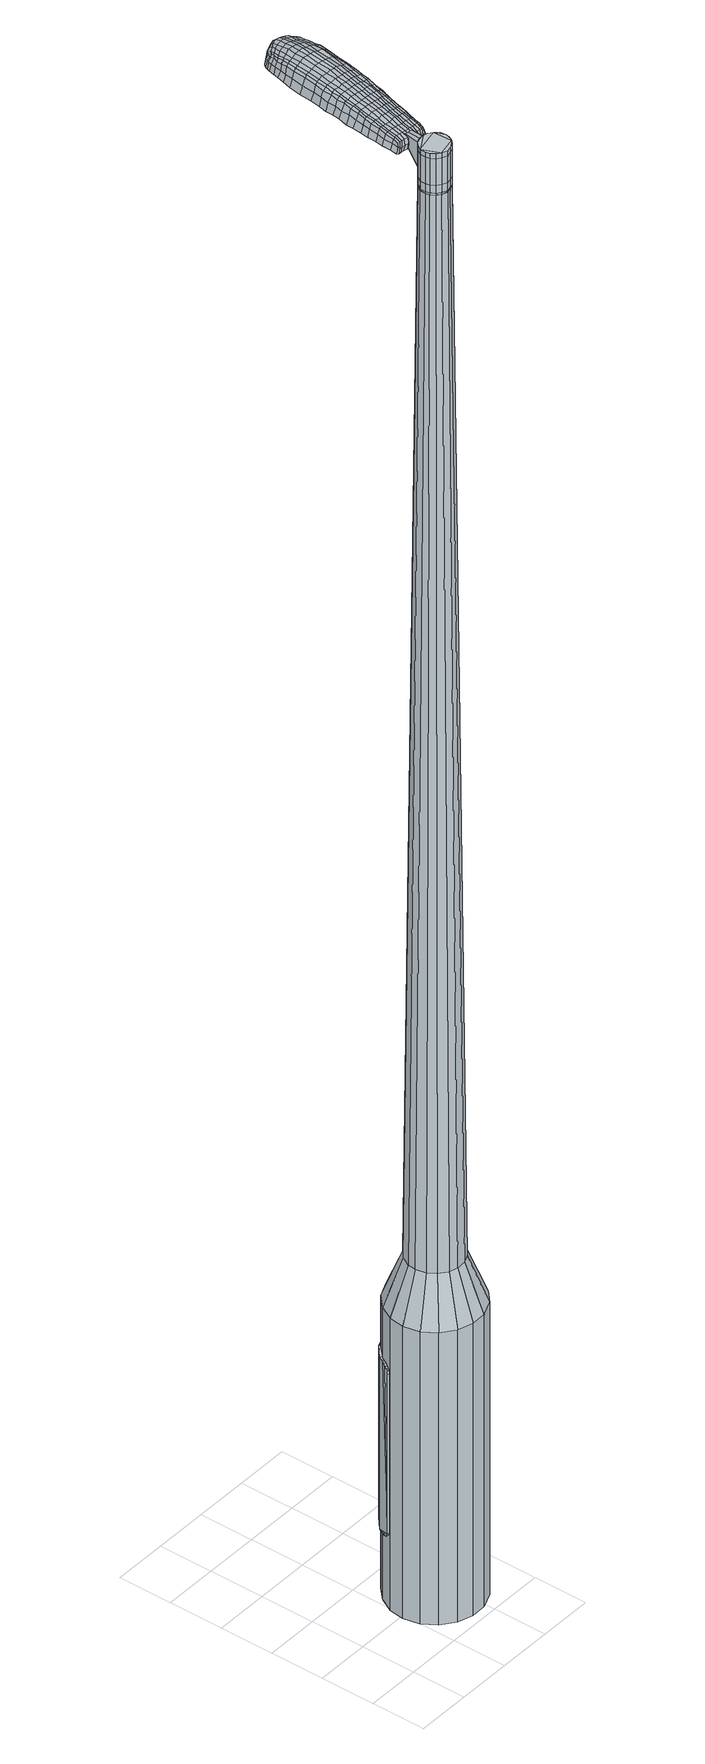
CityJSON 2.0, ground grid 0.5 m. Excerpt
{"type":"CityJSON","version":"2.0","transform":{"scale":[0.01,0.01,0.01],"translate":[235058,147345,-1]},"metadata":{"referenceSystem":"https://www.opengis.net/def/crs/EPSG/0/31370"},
"CityObjects":{
"object1":{"type":"GenericCityObject","attributes":{"cluster":349,"mean_distance_to_centroid":0.266,"new_centroid_x":235058.91,"new_centroid_y":147345.48,"mean_distance_to_camera":10.01,"H1":11.95,"H2":13.77,"Z_final":112.18,"cluster2":-1,"proj_x":235064.44,"proj_y":147346.2,"id_line":87867,"bearing_l":172.62,"distance":5.58,"orientation":"right","G_obj":82.62},"geometry":[{"type":"MultiSurface","lod":"2","boundaries":[[[0,1,2,3]],[[1,4,5,2]],[[4,6,7,5]],[[6,8,9,7]],[[8,10,11,9]],[[10,12,13,11]],[[12,14,15,13]],[[14,16,17,15]],[[16,18,19,17]],[[18,20,21,19]],[[20,22,23,21]],[[22,24,25,23]],[[24,26,27,25]],[[26,28,29,27]],[[28,30,31,29]],[[30,32,33,31]],[[32,34,35,33]],[[34,0,3,35]],[[36,37,38,39]],[[38,40,41,42]],[[41,43,42]],[[42,44,45,46]],[[45,47,46]],[[46,48,49,50]],[[49,51,50]],[[42,46,50,38]],[[50,52,39,38]],[[53,36,39]],[[2,5,7,35]],[[7,9,11,15]],[[11,13,15]],[[15,17,19,23]],[[19,21,23]],[[23,25,27,31]],[[27,29,31]],[[15,23,31,7]],[[31,33,35,7]],[[3,2,35]],[[1,0,54,55]],[[0,34,56,54]],[[34,32,57,56]],[[32,30,58,57]],[[30,28,59,58]],[[28,26,60,59]],[[26,24,61,60]],[[24,22,62,61]],[[22,20,63,62]],[[20,18,64,63]],[[18,16,65,64]],[[16,14,66,65]],[[14,12,67,66]],[[12,10,68,67]],[[10,8,69,68]],[[8,6,70,69]],[[6,4,71,70]],[[4,1,55,71]],[[55,54,72,73]],[[54,56,74,72]],[[56,57,75,74]],[[57,58,76,75]],[[58,59,77,76]],[[59,60,78,77]],[[60,61,79,78]],[[61,62,80,79]],[[62,63,81,80]],[[63,64,82,81]],[[64,65,83,82]],[[65,66,84,83]],[[66,67,85,84]],[[67,68,86,85]],[[68,69,87,86]],[[69,70,88,87]],[[70,71,89,88]],[[71,55,73,89]],[[90,91,92,93]],[[94,95,91,90]],[[75,96,95,94]],[[76,97,96,75]],[[98,99,97,76]],[[78,100,99,98]],[[79,101,100,78]],[[102,103,101,79]],[[81,104,103,102]],[[105,106,104,81]],[[83,107,106,105]],[[108,109,107,83]],[[110,111,109,108]],[[86,112,111,110]],[[113,114,112,86]],[[115,116,114,113]],[[117,118,116,115]],[[93,92,118,117]],[[119,120,121,122]],[[123,119,122,124]],[[125,123,124,126]],[[127,125,126,128]],[[129,127,128,130]],[[131,129,130,132]],[[133,131,132,134]],[[135,133,134,136]],[[137,135,136,138]],[[139,137,138,140]],[[141,139,140,142]],[[143,141,142,144]],[[145,143,144,146]],[[147,145,146,148]],[[149,147,148,150]],[[151,149,150,152]],[[73,72,90,93]],[[72,74,94,90]],[[74,75,94]],[[77,98,76]],[[77,78,98]],[[80,102,79]],[[80,81,102]],[[82,105,81]],[[82,83,105]],[[84,108,83]],[[84,85,110,108]],[[85,86,110]],[[87,113,86]],[[87,88,115,113]],[[88,89,117,115]],[[89,73,93,117]],[[153,154,92,91]],[[154,155,118,92]],[[155,156,116,118]],[[156,157,114,116]],[[157,112,114]],[[158,111,112]],[[158,159,109,111]],[[159,107,109]],[[160,106,107]],[[160,104,106]],[[161,103,104]],[[161,101,103]],[[162,99,100]],[[162,97,99]],[[163,95,96]],[[163,153,91,95]],[[39,52,151,164]],[[154,153,165,152]],[[53,39,164,120]],[[153,163,121,165]],[[36,53,120,119]],[[163,96,122,121]],[[37,36,119,123]],[[96,97,124,122]],[[38,37,123,125]],[[97,162,126,124]],[[40,38,125,127]],[[162,100,128,126]],[[41,40,127,129]],[[100,101,130,128]],[[43,41,129,131]],[[101,161,132,130]],[[42,43,131,133]],[[161,104,134,132]],[[44,42,133,135]],[[104,160,136,134]],[[45,44,135,137]],[[160,107,138,136]],[[47,45,137,139]],[[107,159,140,138]],[[46,47,139,141]],[[159,158,142,140]],[[48,46,141,143]],[[158,112,144,142]],[[49,48,143,145]],[[112,157,146,144]],[[51,49,145,147]],[[157,156,148,146]],[[50,51,147,149]],[[156,155,150,148]],[[52,50,149,151]],[[155,154,152,150]],[[151,152,166,167]],[[152,165,168,166]],[[165,121,169,168]],[[121,120,170,169]],[[120,164,171,170]],[[164,151,167,171]],[[172,173,174,175]],[[176,172,175,177]],[[172,176,178,179]],[[173,172,179,180]],[[181,182,183,184]],[[185,181,184,186]],[[181,185,187,188]],[[182,181,188,189]],[[190,191,192,193]],[[194,190,193,195]],[[190,194,196,197]],[[191,190,197,198]],[[199,200,201,202]],[[203,199,202,204]],[[199,203,205,206]],[[200,199,206,207]],[[208,209,210,211]],[[212,208,211,213]],[[208,212,214,215]],[[209,208,215,216]],[[217,218,219,220]],[[221,217,220,222]],[[217,221,223,224]],[[218,217,224,225]],[[226,227,228,229]],[[218,226,229,219]],[[226,218,225,230]],[[227,226,230,231]],[[232,233,234,235]],[[227,232,235,228]],[[232,227,231,236]],[[233,232,236,237]],[[238,176,177,239]],[[233,238,239,234]],[[238,233,237,240]],[[176,238,240,178]],[[241,242,243,244]],[[245,241,244,246]],[[241,245,247,248]],[[242,241,248,249]],[[250,251,252,253]],[[242,250,253,243]],[[250,242,249,254]],[[251,250,254,255]],[[256,257,258,259]],[[251,256,259,252]],[[256,251,255,260]],[[257,256,260,261]],[[262,263,264,265]],[[257,262,265,258]],[[262,257,261,266]],[[263,262,266,267]],[[268,173,180,269]],[[263,268,269,264]],[[268,263,267,270]],[[173,268,270,174]],[[271,272,273,274]],[[275,271,274,276]],[[271,275,277,278]],[[272,271,278,279]],[[280,281,282,283]],[[272,280,283,273]],[[280,272,279,284]],[[281,280,284,285]],[[286,287,288,289]],[[281,286,289,282]],[[286,281,285,290]],[[287,286,290,291]],[[292,185,186,293]],[[287,292,293,288]],[[292,287,291,294]],[[185,292,294,187]],[[295,296,297,298]],[[299,295,298,300]],[[295,299,301,302]],[[296,295,302,303]],[[304,305,306,307]],[[296,304,307,297]],[[304,296,303,308]],[[305,304,308,309]],[[310,311,312,313]],[[305,310,313,306]],[[310,305,309,314]],[[311,310,314,315]],[[316,317,318,319]],[[311,316,319,312]],[[316,311,315,320]],[[317,316,320,321]],[[322,182,189,323]],[[317,322,323,318]],[[322,317,321,324]],[[182,322,324,183]],[[325,211,210,326]],[[327,325,326,328]],[[325,327,329,330]],[[211,325,330,213]],[[331,327,328,332]],[[333,331,332,334]],[[331,333,335,336]],[[327,331,336,329]],[[337,333,334,338]],[[339,337,338,340]],[[337,339,341,342]],[[333,337,342,335]],[[343,339,340,344]],[[345,343,344,346]],[[343,345,347,348]],[[339,343,348,341]],[[349,345,346,350]],[[200,349,350,201]],[[349,200,207,351]],[[345,349,351,347]],[[352,353,198,197]],[[354,352,197,196]],[[352,354,355,356]],[[353,352,356,357]],[[358,359,357,356]],[[360,358,356,355]],[[358,360,361,362]],[[359,358,362,363]],[[364,365,363,362]],[[366,364,362,361]],[[364,366,367,368]],[[365,364,368,369]],[[370,371,369,368]],[[372,370,368,367]],[[370,372,205,203]],[[371,370,203,204]],[[373,374,375,376]],[[275,373,376,277]],[[373,275,276,377]],[[374,373,377,378]],[[379,194,195,380]],[[374,379,380,375]],[[379,374,378,381]],[[194,379,381,196]],[[382,383,384,385]],[[221,382,385,223]],[[382,221,222,386]],[[383,382,386,387]],[[388,389,390,391]],[[383,388,391,384]],[[388,383,387,392]],[[389,388,392,393]],[[394,191,198,395]],[[389,394,395,390]],[[394,389,393,396]],[[191,394,396,192]],[[397,398,399,400]],[[179,397,400,180]],[[397,179,178,401]],[[398,397,401,402]],[[403,404,405,406]],[[398,403,406,399]],[[403,398,402,407]],[[404,403,407,408]],[[409,202,201,410]],[[404,409,410,405]],[[409,404,408,411]],[[202,409,411,204]],[[412,413,414,415]],[[184,412,415,186]],[[412,184,183,416]],[[413,412,416,417]],[[418,206,205,419]],[[413,418,419,414]],[[418,413,417,420]],[[206,418,420,207]],[[421,422,423,424]],[[299,421,424,301]],[[421,299,300,425]],[[422,421,425,426]],[[427,212,213,428]],[[422,427,428,423]],[[427,422,426,429]],[[212,427,429,214]],[[430,431,432,433]],[[245,430,433,247]],[[430,245,246,434]],[[431,430,434,435]],[[436,437,438,439]],[[431,436,439,432]],[[436,431,435,440]],[[437,436,440,441]],[[442,209,216,443]],[[437,442,443,438]],[[442,437,441,444]],[[209,442,444,210]],[[445,446,435,434]],[[244,445,434,246]],[[445,244,243,447]],[[446,445,447,448]],[[449,450,441,440]],[[446,449,440,435]],[[449,446,448,451]],[[450,449,451,452]],[[453,326,210,444]],[[450,453,444,441]],[[453,450,452,454]],[[326,453,454,328]],[[455,456,457,458]],[[302,455,458,303]],[[455,302,301,424]],[[456,455,424,423]],[[459,330,329,460]],[[456,459,460,457]],[[459,456,423,428]],[[330,459,428,213]],[[461,462,448,447]],[[253,461,447,243]],[[461,253,252,463]],[[462,461,463,464]],[[465,466,452,451]],[[462,465,451,448]],[[465,462,464,467]],[[466,465,467,468]],[[469,332,328,454]],[[466,469,454,452]],[[469,466,468,470]],[[332,469,470,334]],[[471,472,473,474]],[[308,471,474,309]],[[471,308,303,458]],[[472,471,458,457]],[[475,336,335,476]],[[472,475,476,473]],[[475,472,457,460]],[[336,475,460,329]],[[477,478,464,463]],[[259,477,463,252]],[[477,259,258,479]],[[478,477,479,480]],[[481,482,468,467]],[[478,481,467,464]],[[481,478,480,483]],[[482,481,483,484]],[[485,338,334,470]],[[482,485,470,468]],[[485,482,484,486]],[[338,485,486,340]],[[487,488,489,490]],[[314,487,490,315]],[[487,314,309,474]],[[488,487,474,473]],[[491,342,341,492]],[[488,491,492,489]],[[491,488,473,476]],[[342,491,476,335]],[[493,494,480,479]],[[265,493,479,258]],[[493,265,264,495]],[[494,493,495,496]],[[497,498,484,483]],[[494,497,483,480]],[[497,494,496,499]],[[498,497,499,500]],[[501,344,340,486]],[[498,501,486,484]],[[501,498,500,502]],[[344,501,502,346]],[[503,504,505,506]],[[320,503,506,321]],[[503,320,315,490]],[[504,503,490,489]],[[507,348,347,508]],[[504,507,508,505]],[[507,504,489,492]],[[348,507,492,341]],[[509,510,496,495]],[[269,509,495,264]],[[509,269,180,400]],[[510,509,400,399]],[[511,512,500,499]],[[510,511,499,496]],[[511,510,399,406]],[[512,511,406,405]],[[513,350,346,502]],[[512,513,502,500]],[[513,512,405,410]],[[350,513,410,201]],[[514,515,417,416]],[[324,514,416,183]],[[514,324,321,506]],[[515,514,506,505]],[[516,351,207,420]],[[515,516,420,417]],[[516,515,505,508]],[[351,516,508,347]],[[517,518,378,377]],[[274,517,377,276]],[[517,274,273,519]],[[518,517,519,520]],[[521,354,196,381]],[[518,521,381,378]],[[521,518,520,522]],[[354,521,522,355]],[[523,524,525,526]],[[224,523,526,225]],[[523,224,223,385]],[[524,523,385,384]],[[527,528,529,530]],[[524,527,530,525]],[[527,524,384,391]],[[528,527,391,390]],[[531,353,357,532]],[[528,531,532,529]],[[531,528,390,395]],[[353,531,395,198]],[[533,534,520,519]],[[283,533,519,273]],[[533,283,282,535]],[[534,533,535,536]],[[537,360,355,522]],[[534,537,522,520]],[[537,534,536,538]],[[360,537,538,361]],[[539,540,541,542]],[[230,539,542,231]],[[539,230,225,526]],[[540,539,526,525]],[[543,544,545,546]],[[540,543,546,541]],[[543,540,525,530]],[[544,543,530,529]],[[547,359,363,548]],[[544,547,548,545]],[[547,544,529,532]],[[359,547,532,357]],[[549,550,536,535]],[[289,549,535,282]],[[549,289,288,551]],[[550,549,551,552]],[[553,366,361,538]],[[550,553,538,536]],[[553,550,552,554]],[[366,553,554,367]],[[555,556,557,558]],[[236,555,558,237]],[[555,236,231,542]],[[556,555,542,541]],[[559,560,561,562]],[[556,559,562,557]],[[559,556,541,546]],[[560,559,546,545]],[[563,365,369,564]],[[560,563,564,561]],[[563,560,545,548]],[[365,563,548,363]],[[565,566,552,551]],[[293,565,551,288]],[[565,293,186,415]],[[566,565,415,414]],[[567,372,367,554]],[[566,567,554,552]],[[567,566,414,419]],[[372,567,419,205]],[[568,569,402,401]],[[240,568,401,178]],[[568,240,237,558]],[[569,568,558,557]],[[570,571,408,407]],[[569,570,407,402]],[[570,569,557,562]],[[571,570,562,561]],[[572,371,204,411]],[[571,572,411,408]],[[572,571,561,564]],[[371,572,564,369]],[[573,574,575,576]],[[576,575,577,578]],[[579,577,575,580]],[[580,575,574,581]],[[582,583,584,585]],[[585,584,586,587]],[[588,586,584,589]],[[589,584,583,590]],[[591,592,593,594]],[[594,593,595,596]],[[597,595,593,598]],[[598,593,592,599]],[[600,601,602,603]],[[603,602,604,605]],[[606,604,602,607]],[[607,602,601,608]],[[609,610,611,612]],[[612,611,613,614]],[[615,613,611,616]],[[616,611,610,617]],[[618,619,620,621]],[[621,620,622,623]],[[624,622,620,625]],[[625,620,619,626]],[[627,628,629,630]],[[630,629,619,618]],[[626,619,629,631]],[[631,629,628,632]],[[633,634,635,636]],[[636,635,628,627]],[[632,628,635,637]],[[637,635,634,638]],[[578,577,639,640]],[[640,639,634,633]],[[638,634,639,641]],[[641,639,577,579]],[[642,643,644,645]],[[645,644,646,647]],[[648,646,644,649]],[[649,644,643,650]],[[651,652,653,654]],[[654,653,643,642]],[[650,643,653,655]],[[655,653,652,656]],[[657,658,659,660]],[[660,659,652,651]],[[656,652,659,661]],[[661,659,658,662]],[[663,664,665,666]],[[666,665,658,657]],[[662,658,665,667]],[[667,665,664,668]],[[581,574,669,670]],[[670,669,664,663]],[[668,664,669,671]],[[671,669,574,573]],[[672,673,674,675]],[[675,674,676,677]],[[678,676,674,679]],[[679,674,673,680]],[[681,682,683,684]],[[684,683,673,672]],[[680,673,683,685]],[[685,683,682,686]],[[687,688,689,690]],[[690,689,682,681]],[[686,682,689,691]],[[691,689,688,692]],[[587,586,693,694]],[[694,693,688,687]],[[692,688,693,695]],[[695,693,586,588]],[[696,697,698,699]],[[699,698,700,701]],[[702,700,698,703]],[[703,698,697,704]],[[705,706,707,708]],[[708,707,697,696]],[[704,697,707,709]],[[709,707,706,710]],[[711,712,713,714]],[[714,713,706,705]],[[710,706,713,715]],[[715,713,712,716]],[[717,718,719,720]],[[720,719,712,711]],[[716,712,719,721]],[[721,719,718,722]],[[590,583,723,724]],[[724,723,718,717]],[[722,718,723,725]],[[725,723,583,582]],[[609,612,726,727]],[[727,726,728,729]],[[730,728,726,731]],[[731,726,612,614]],[[729,728,732,733]],[[733,732,734,735]],[[736,734,732,737]],[[737,732,728,730]],[[735,734,738,739]],[[739,738,740,741]],[[742,740,738,743]],[[743,738,734,736]],[[741,740,744,745]],[[745,744,746,747]],[[748,746,744,749]],[[749,744,740,742]],[[747,746,750,751]],[[751,750,601,600]],[[608,601,750,752]],[[752,750,746,748]],[[599,753,754,598]],[[598,754,755,597]],[[756,755,754,757]],[[757,754,753,758]],[[758,759,760,757]],[[757,760,761,756]],[[762,761,760,763]],[[763,760,759,764]],[[764,765,766,763]],[[763,766,767,762]],[[768,767,766,769]],[[769,766,765,770]],[[770,771,772,769]],[[769,772,773,768]],[[606,773,772,604]],[[604,772,771,605]],[[774,775,776,777]],[[777,776,676,678]],[[677,676,776,778]],[[778,776,775,779]],[[596,595,780,781]],[[781,780,775,774]],[[779,775,780,782]],[[782,780,595,597]],[[783,784,785,786]],[[786,785,622,624]],[[623,622,785,787]],[[787,785,784,788]],[[789,790,791,792]],[[792,791,784,783]],[[788,784,791,793]],[[793,791,790,794]],[[599,592,795,796]],[[796,795,790,789]],[[794,790,795,797]],[[797,795,592,591]],[[798,799,800,801]],[[801,800,580,581]],[[579,580,800,802]],[[802,800,799,803]],[[804,805,806,807]],[[807,806,799,798]],[[803,799,806,808]],[[808,806,805,809]],[[600,603,810,811]],[[811,810,805,804]],[[809,805,810,812]],[[812,810,603,605]],[[813,814,815,816]],[[816,815,585,587]],[[582,585,815,817]],[[817,815,814,818]],[[606,607,819,820]],[[820,819,814,813]],[[818,814,819,821]],[[821,819,607,608]],[[822,823,824,825]],[[825,824,700,702]],[[701,700,824,826]],[[826,824,823,827]],[[614,613,828,829]],[[829,828,823,822]],[[827,823,828,830]],[[830,828,613,615]],[[831,832,833,834]],[[834,833,646,648]],[[647,646,833,835]],[[835,833,832,836]],[[837,838,839,840]],[[840,839,832,831]],[[836,832,839,841]],[[841,839,838,842]],[[617,610,843,844]],[[844,843,838,837]],[[842,838,843,845]],[[845,843,610,609]],[[836,846,847,835]],[[835,847,645,647]],[[642,645,847,848]],[[848,847,846,849]],[[842,850,851,841]],[[841,851,846,836]],[[849,846,851,852]],[[852,851,850,853]],[[609,727,854,845]],[[845,854,850,842]],[[853,850,854,855]],[[855,854,727,729]],[[856,857,858,859]],[[859,858,703,704]],[[702,703,858,825]],[[825,858,857,822]],[[730,731,860,861]],[[861,860,857,856]],[[822,857,860,829]],[[829,860,731,614]],[[849,862,863,848]],[[848,863,654,642]],[[651,654,863,864]],[[864,863,862,865]],[[853,866,867,852]],[[852,867,862,849]],[[865,862,867,868]],[[868,867,866,869]],[[729,733,870,855]],[[855,870,866,853]],[[869,866,870,871]],[[871,870,733,735]],[[872,873,874,875]],[[875,874,709,710]],[[704,709,874,859]],[[859,874,873,856]],[[736,737,876,877]],[[877,876,873,872]],[[856,873,876,861]],[[861,876,737,730]],[[865,878,879,864]],[[864,879,660,651]],[[657,660,879,880]],[[880,879,878,881]],[[869,882,883,868]],[[868,883,878,865]],[[881,878,883,884]],[[884,883,882,885]],[[735,739,886,871]],[[871,886,882,869]],[[885,882,886,887]],[[887,886,739,741]],[[888,889,890,891]],[[891,890,715,716]],[[710,715,890,875]],[[875,890,889,872]],[[742,743,892,893]],[[893,892,889,888]],[[872,889,892,877]],[[877,892,743,736]],[[881,894,895,880]],[[880,895,666,657]],[[663,666,895,896]],[[896,895,894,897]],[[885,898,899,884]],[[884,899,894,881]],[[897,894,899,900]],[[900,899,898,901]],[[741,745,902,887]],[[887,902,898,885]],[[901,898,902,903]],[[903,902,745,747]],[[904,905,906,907]],[[907,906,721,722]],[[716,721,906,891]],[[891,906,905,888]],[[748,749,908,909]],[[909,908,905,904]],[[888,905,908,893]],[[893,908,749,742]],[[897,910,911,896]],[[896,911,670,663]],[[581,670,911,801]],[[801,911,910,798]],[[901,912,913,900]],[[900,913,910,897]],[[798,910,913,807]],[[807,913,912,804]],[[747,751,914,903]],[[903,914,912,901]],[[804,912,914,811]],[[811,914,751,600]],[[818,915,916,817]],[[817,916,725,582]],[[722,725,916,907]],[[907,916,915,904]],[[608,752,917,821]],[[821,917,915,818]],[[904,915,917,909]],[[909,917,752,748]],[[779,918,919,778]],[[778,919,675,677]],[[672,675,919,920]],[[920,919,918,921]],[[597,755,922,782]],[[782,922,918,779]],[[921,918,922,923]],[[923,922,755,756]],[[924,925,926,927]],[[927,926,625,626]],[[624,625,926,786]],[[786,926,925,783]],[[928,929,930,931]],[[931,930,925,924]],[[783,925,930,792]],[[792,930,929,789]],[[758,753,932,933]],[[933,932,929,928]],[[789,929,932,796]],[[796,932,753,599]],[[921,934,935,920]],[[920,935,684,672]],[[681,684,935,936]],[[936,935,934,937]],[[756,761,938,923]],[[923,938,934,921]],[[937,934,938,939]],[[939,938,761,762]],[[940,941,942,943]],[[943,942,631,632]],[[626,631,942,927]],[[927,942,941,924]],[[944,945,946,947]],[[947,946,941,940]],[[924,941,946,931]],[[931,946,945,928]],[[764,759,948,949]],[[949,948,945,944]],[[928,945,948,933]],[[933,948,759,758]],[[937,950,951,936]],[[936,951,690,681]],[[687,690,951,952]],[[952,951,950,953]],[[762,767,954,939]],[[939,954,950,937]],[[953,950,954,955]],[[955,954,767,768]],[[956,957,958,959]],[[959,958,637,638]],[[632,637,958,943]],[[943,958,957,940]],[[960,961,962,963]],[[963,962,957,956]],[[940,957,962,947]],[[947,962,961,944]],[[770,765,964,965]],[[965,964,961,960]],[[944,961,964,949]],[[949,964,765,764]],[[953,966,967,952]],[[952,967,694,687]],[[587,694,967,816]],[[816,967,966,813]],[[768,773,968,955]],[[955,968,966,953]],[[813,966,968,820]],[[820,968,773,606]],[[803,969,970,802]],[[802,970,641,579]],[[638,641,970,959]],[[959,970,969,956]],[[809,971,972,808]],[[808,972,969,803]],[[956,969,972,963]],[[963,972,971,960]],[[605,771,973,812]],[[812,973,971,809]],[[960,971,973,965]],[[965,973,771,770]],[[573,576,175,174]],[[576,578,177,175]],[[588,589,188,187]],[[589,590,189,188]],[[591,594,193,192]],[[594,596,195,193]],[[615,616,215,214]],[[616,617,216,215]],[[618,621,220,219]],[[621,623,222,220]],[[627,630,229,228]],[[630,618,219,229]],[[633,636,235,234]],[[636,627,228,235]],[[578,640,239,177]],[[640,633,234,239]],[[648,649,248,247]],[[649,650,249,248]],[[650,655,254,249]],[[655,656,255,254]],[[656,661,260,255]],[[661,662,261,260]],[[662,667,266,261]],[[667,668,267,266]],[[668,671,270,267]],[[671,573,174,270]],[[678,679,278,277]],[[679,680,279,278]],[[680,685,284,279]],[[685,686,285,284]],[[686,691,290,285]],[[691,692,291,290]],[[692,695,294,291]],[[695,588,187,294]],[[696,699,298,297]],[[699,701,300,298]],[[705,708,307,306]],[[708,696,297,307]],[[711,714,313,312]],[[714,705,306,313]],[[717,720,319,318]],[[720,711,312,319]],[[590,724,323,189]],[[724,717,318,323]],[[774,777,376,375]],[[777,678,277,376]],[[596,781,380,195]],[[781,774,375,380]],[[623,787,386,222]],[[787,788,387,386]],[[788,793,392,387]],[[793,794,393,392]],[[794,797,396,393]],[[797,591,192,396]],[[701,826,425,300]],[[826,827,426,425]],[[827,830,429,426]],[[830,615,214,429]],[[831,834,433,432]],[[834,648,247,433]],[[837,840,439,438]],[[840,831,432,439]],[[617,844,443,216]],[[844,837,438,443]],[[974,975,976,977]],[[978,979,977,976]],[[980,981,982,983]],[[984,985,986,987]],[[975,988,989,976]],[[990,978,976,989]],[[991,980,983,992]],[[993,994,985,984]],[[988,995,996,989]],[[996,997,990,989]],[[998,991,992,999]],[[1000,994,993,1001]],[[995,1002,1003,996]],[[1003,1004,997,996]],[[1005,998,999,1006]],[[1007,1000,1001,1008]],[[1009,1010,1011,1012]],[[1013,1014,1010,1009]],[[1013,1015,1016,1014]],[[1015,1017,1018,1016]],[[1019,1020,1021,1022]],[[1023,1024,1020,1019]],[[1025,1026,1024,1023]],[[1027,1028,1026,1025]],[[1022,1011,1010,1019]],[[1019,1010,1014,1023]],[[1014,1016,1025,1023]],[[1016,1018,1027,1025]],[[983,982,979,978]],[[992,983,978,990]],[[997,999,992,990]],[[1004,1006,999,997]],[[984,987,981,980]],[[993,984,980,991]],[[1001,993,991,998]],[[1008,1001,998,1005]],[[985,1009,1012,986]],[[994,1013,1009,985]],[[1015,1013,994,1000]],[[1017,1015,1000,1007]],[[1029,1030,1031,1032]],[[1031,1033,1034,1035]],[[1031,1035,1036,1037]],[[1031,1037,1032]],[[1038,1029,1032,1039]],[[1040,1039,1032,1041]],[[1042,1041,1032]],[[1043,1031,1030,1044]],[[1045,1043,1044,1046]],[[1047,1045,1046,1048]],[[1049,1047,1048,1050]],[[1051,1049,1050,1052]],[[1052,1053,1054,1055]],[[1052,1055,1056,1057]],[[1052,1057,1058,1059]],[[1058,1060,1061,1062]],[[1058,1062,1063,1064]],[[1058,1064,1059]],[[1052,1059,1051]],[[1065,1066,1030,1029]],[[1067,1068,1033,1031]],[[1069,1070,1042,1032]],[[1066,1071,1044,1030]],[[1072,1067,1031,1043]],[[1071,1073,1046,1044]],[[1074,1072,1043,1045]],[[1073,1075,1048,1046]],[[1076,1074,1045,1047]],[[1075,1077,1050,1048]],[[1078,1076,1047,1049]],[[1077,1079,1052,1050]],[[1080,1078,1049,1051]],[[1079,1081,1053,1052]],[[1082,1083,1060,1058]],[[1084,1080,1051,1059]],[[1054,1053,1081,1085]],[[1055,1054,1085,1086]],[[1056,1055,1086,1087]],[[1057,1056,1087,1088]],[[1058,1057,1088,1082]],[[1089,1065,1029,1038]],[[1090,1089,1038,1039]],[[1091,1090,1039,1040]],[[1092,1091,1040,1041]],[[1070,1092,1041,1042]],[[1034,1033,1068,1093]],[[1061,1060,1083,1094]],[[1035,1034,1093,1095]],[[1036,1035,1095,1096]],[[1037,1036,1096,1097]],[[1032,1037,1097,1069]],[[1062,1061,1094,1098]],[[1063,1062,1098,1099]],[[1064,1063,1099,1100]],[[1059,1064,1100,1084]]]}]}
},
"vertices":[
[95,92,384],[109,87,384],[109,87,96],[95,92,96],[120,78,384],[120,78,96],[128,66,384],[128,66,96],[132,52,384],[132,52,96],[130,37,384],[130,37,96],[123,24,384],[123,24,96],[112,14,384],[112,14,96],[98,8,384],[98,8,96],[84,8,384],[84,8,96],[70,12,384],[70,12,96],[58,21,384],[58,21,96],[50,33,384],[50,33,96],[47,48,384],[47,48,96],[49,62,384],[49,62,96],[56,75,384],[56,75,96],[66,85,384],[66,85,96],[80,91,384],[80,91,96],[82,61,1524],[79,58,1524],[76,54,1524],[91,63,1524],[76,49,1524],[77,45,1524],[83,38,1524],[79,41,1524],[88,36,1524],[92,37,1524],[100,42,1524],[96,38,1524],[102,46,1524],[103,50,1524],[99,59,1524],[102,55,1524],[95,62,1524],[86,63,1524],[92,75,429],[101,72,429],[84,74,429],[76,71,429],[69,65,429],[65,57,429],[64,49,429],[66,40,429],[71,33,429],[78,27,429],[86,25,429],[95,25,429],[103,29,429],[109,34,429],[113,42,429],[114,51,429],[112,59,429],[108,67,429],[91,63,1483],[95,62,1483],[86,63,1483],[82,61,1483],[79,58,1483],[76,54,1483],[76,49,1483],[77,45,1483],[79,41,1483],[83,38,1483],[88,36,1483],[92,37,1483],[96,38,1483],[100,42,1483],[102,46,1483],[103,50,1483],[102,55,1483],[99,59,1483],[91,62,1483],[91,62,1485],[95,61,1485],[95,61,1483],[86,62,1483],[86,62,1485],[82,61,1485],[79,58,1485],[77,54,1483],[77,54,1485],[76,49,1485],[77,45,1485],[80,41,1483],[80,41,1485],[83,38,1485],[88,37,1483],[88,37,1485],[92,37,1485],[96,39,1483],[96,39,1485],[99,42,1483],[99,42,1485],[102,46,1485],[102,50,1483],[102,50,1485],[101,55,1483],[101,55,1485],[99,58,1483],[99,58,1485],[82,61,1519],[86,63,1519],[86,63,1493],[82,61,1493],[79,58,1519],[79,58,1493],[76,54,1519],[76,54,1493],[76,49,1519],[76,49,1493],[77,45,1519],[77,45,1493],[79,41,1519],[79,41,1493],[83,38,1519],[83,38,1493],[88,36,1519],[88,36,1493],[92,37,1519],[92,37,1493],[96,38,1519],[96,38,1493],[100,42,1519],[100,42,1493],[102,46,1519],[102,46,1493],[103,50,1519],[103,50,1493],[102,55,1519],[102,55,1493],[99,59,1519],[99,59,1493],[95,62,1519],[95,62,1493],[91,63,1485],[95,62,1485],[99,59,1485],[102,55,1485],[103,50,1485],[100,42,1485],[96,38,1485],[88,36,1485],[79,41,1485],[76,54,1485],[86,63,1485],[91,63,1519],[91,63,1493],[97,81,1513],[97,81,1518],[93,82,1513],[90,82,1513],[90,82,1518],[93,82,1518],[122,153,1519],[121,146,1518],[123,147,1509],[124,154,1510],[124,161,1519],[125,162,1510],[122,160,1526],[121,152,1525],[119,145,1525],[84,158,1519],[83,151,1518],[85,149,1525],[85,157,1525],[85,166,1519],[86,165,1526],[84,168,1510],[83,159,1510],[82,152,1509],[111,228,1519],[115,228,1519],[115,229,1513],[111,229,1513],[107,228,1519],[107,229,1513],[107,226,1524],[111,227,1524],[114,226,1524],[101,155,1530],[101,147,1529],[104,147,1529],[105,154,1530],[103,164,1531],[106,163,1531],[99,164,1530],[98,155,1530],[97,148,1529],[91,75,1512],[94,74,1512],[94,76,1517],[92,76,1517],[88,75,1512],[89,76,1517],[88,76,1506],[91,76,1506],[94,75,1506],[129,211,1519],[129,208,1519],[130,209,1512],[130,212,1512],[128,214,1518],[130,215,1512],[127,213,1522],[127,211,1523],[127,208,1524],[128,203,1519],[128,198,1519],[130,199,1512],[130,204,1512],[127,203,1524],[127,197,1525],[128,192,1519],[127,184,1519],[128,185,1511],[129,193,1511],[126,191,1526],[125,183,1526],[125,173,1519],[127,174,1510],[124,172,1526],[109,80,1513],[110,87,1513],[109,87,1518],[107,79,1517],[107,74,1512],[107,76,1516],[108,75,1506],[110,81,1507],[111,88,1507],[111,95,1514],[113,102,1515],[111,102,1520],[110,94,1519],[113,96,1507],[114,103,1507],[114,110,1515],[116,117,1516],[114,116,1522],[113,109,1521],[116,110,1508],[117,118,1508],[117,124,1517],[118,131,1517],[117,131,1524],[116,123,1523],[119,125,1508],[120,132,1509],[120,138,1518],[118,138,1524],[121,140,1509],[93,217,1519],[92,214,1519],[94,213,1524],[94,216,1523],[94,219,1518],[95,218,1522],[93,220,1512],[92,218,1512],[91,215,1512],[91,209,1519],[90,203,1519],[91,203,1525],[92,208,1524],[90,210,1512],[89,205,1512],[89,197,1519],[88,190,1519],[89,189,1526],[90,197,1526],[88,199,1511],[86,191,1511],[86,178,1519],[88,177,1526],[85,180,1510],[79,84,1513],[79,92,1513],[78,93,1507],[78,85,1507],[79,78,1512],[78,79,1506],[79,79,1516],[80,83,1517],[80,91,1518],[80,99,1514],[80,107,1515],[79,108,1507],[79,100,1507],[81,98,1519],[81,106,1520],[81,114,1515],[81,121,1516],[80,123,1508],[79,115,1508],[82,113,1521],[83,120,1522],[82,129,1517],[82,136,1517],[81,138,1509],[80,130,1508],[83,128,1523],[84,135,1524],[83,143,1518],[82,145,1509],[84,142,1524],[92,81,1519],[95,81,1519],[93,89,1520],[96,88,1520],[90,89,1520],[89,82,1519],[94,96,1522],[97,96,1522],[95,103,1523],[98,103,1523],[92,104,1523],[91,96,1521],[96,111,1524],[99,110,1524],[97,118,1525],[100,118,1525],[94,119,1525],[93,111,1524],[98,126,1526],[101,125,1526],[99,133,1527],[102,132,1527],[95,133,1527],[94,126,1526],[100,140,1528],[103,140,1528],[96,141,1528],[110,224,1527],[114,223,1527],[106,223,1526],[106,219,1527],[110,219,1528],[113,219,1528],[109,213,1529],[113,212,1529],[105,213,1528],[104,206,1530],[108,206,1530],[112,205,1530],[107,198,1531],[111,198,1531],[103,199,1530],[102,190,1531],[106,189,1531],[109,189,1531],[104,177,1531],[108,176,1531],[100,177,1531],[95,221,1518],[98,223,1519],[97,224,1513],[94,222,1513],[96,220,1523],[98,222,1523],[102,226,1519],[102,227,1513],[102,224,1524],[128,216,1518],[126,219,1518],[125,217,1523],[127,215,1523],[129,217,1513],[127,219,1513],[124,222,1519],[121,224,1519],[121,223,1524],[123,220,1523],[125,222,1513],[122,225,1513],[118,226,1519],[118,225,1524],[118,227,1513],[119,152,1528],[117,152,1528],[116,145,1528],[118,145,1527],[120,160,1528],[119,161,1529],[114,153,1529],[111,153,1530],[110,146,1529],[113,146,1528],[116,162,1529],[113,162,1530],[108,154,1530],[107,147,1529],[109,163,1531],[87,156,1528],[89,156,1529],[90,165,1529],[88,165,1528],[86,149,1527],[89,149,1528],[93,156,1529],[94,165,1530],[93,148,1528],[79,76,1512],[81,76,1512],[82,77,1517],[80,77,1517],[79,77,1506],[81,77,1506],[85,76,1512],[85,77,1517],[84,77,1506],[106,73,1512],[104,73,1512],[105,74,1506],[107,73,1506],[105,74,1517],[104,74,1517],[102,73,1512],[99,74,1512],[100,74,1506],[103,74,1506],[102,75,1517],[99,75,1517],[97,74,1512],[97,75,1506],[97,75,1517],[106,79,1519],[105,80,1519],[107,87,1520],[106,87,1520],[102,80,1519],[100,80,1519],[104,87,1520],[101,88,1520],[97,81,1519],[98,88,1520],[81,83,1519],[83,83,1519],[83,90,1520],[81,90,1520],[86,82,1519],[87,90,1520],[109,94,1521],[107,94,1521],[110,101,1522],[108,102,1522],[105,95,1521],[102,95,1521],[106,102,1522],[103,102,1523],[99,95,1522],[100,103,1523],[82,98,1521],[84,97,1521],[85,105,1522],[83,105,1522],[87,97,1521],[88,104,1522],[111,109,1523],[110,109,1523],[113,116,1524],[111,116,1524],[107,109,1523],[104,110,1524],[108,117,1525],[106,117,1525],[102,110,1524],[103,117,1525],[83,113,1523],[85,112,1523],[86,120,1524],[84,120,1524],[89,112,1524],[90,119,1525],[114,123,1525],[112,124,1525],[115,130,1526],[113,131,1526],[110,124,1526],[107,124,1526],[111,131,1527],[108,132,1527],[104,125,1526],[105,132,1527],[85,127,1525],[87,127,1525],[87,134,1526],[85,135,1526],[90,126,1526],[91,134,1527],[117,138,1527],[115,138,1527],[112,138,1527],[109,139,1528],[106,139,1528],[86,142,1527],[88,142,1527],[92,141,1528],[96,217,1525],[98,219,1525],[95,214,1526],[97,215,1526],[102,221,1526],[101,217,1527],[126,213,1525],[125,215,1525],[125,211,1526],[126,209,1525],[123,218,1525],[121,220,1526],[120,216,1527],[123,214,1526],[117,222,1526],[117,218,1527],[94,209,1526],[96,210,1527],[93,203,1527],[95,204,1528],[100,212,1528],[99,205,1529],[126,204,1526],[124,206,1527],[124,199,1528],[125,198,1527],[122,208,1527],[119,210,1528],[119,203,1529],[122,201,1528],[116,211,1528],[115,204,1530],[92,197,1528],[94,197,1529],[91,189,1528],[93,189,1529],[98,198,1529],[97,189,1530],[125,192,1528],[123,193,1528],[122,185,1529],[124,184,1528],[121,194,1529],[118,196,1530],[116,187,1530],[120,186,1530],[114,197,1530],[113,188,1531],[89,177,1529],[92,177,1529],[96,177,1530],[122,172,1528],[120,173,1529],[118,174,1530],[115,175,1530],[111,175,1531],[121,147,1509],[119,146,1518],[120,153,1518],[122,154,1509],[122,161,1519],[123,162,1510],[120,161,1525],[119,152,1525],[117,145,1525],[87,149,1525],[85,151,1518],[86,158,1518],[87,156,1525],[87,166,1519],[88,165,1525],[86,168,1510],[85,159,1509],[84,152,1509],[114,226,1513],[114,226,1519],[111,226,1519],[111,227,1513],[107,226,1519],[107,226,1513],[107,224,1524],[111,225,1524],[114,224,1524],[104,148,1528],[101,148,1528],[102,155,1529],[105,155,1529],[103,164,1529],[106,164,1529],[99,164,1529],[98,156,1529],[97,148,1528],[94,77,1516],[94,77,1512],[92,77,1512],[92,78,1516],[89,77,1512],[89,78,1516],[88,78,1506],[92,78,1506],[94,77,1506],[128,209,1512],[127,208,1519],[127,211,1518],[128,212,1512],[126,213,1518],[128,214,1512],[125,213,1522],[125,211,1523],[125,208,1523],[128,199,1512],[126,198,1519],[126,203,1519],[128,204,1512],[125,203,1524],[125,197,1525],[126,185,1511],[125,184,1519],[126,192,1519],[127,193,1511],[124,191,1525],[123,184,1526],[123,173,1519],[125,174,1510],[122,172,1526],[107,87,1518],[108,88,1513],[107,81,1513],[106,80,1517],[106,76,1512],[105,77,1515],[107,76,1506],[108,81,1506],[109,89,1507],[110,102,1520],[111,103,1514],[110,95,1514],[108,95,1519],[111,96,1507],[112,104,1507],[112,117,1522],[114,117,1516],[112,110,1515],[111,109,1521],[114,111,1508],[115,118,1508],[115,131,1523],[117,132,1517],[115,125,1516],[114,124,1522],[117,126,1508],[118,133,1508],[118,139,1517],[116,138,1524],[120,140,1509],[95,212,1523],[94,213,1519],[95,216,1518],[96,216,1523],[96,218,1518],[97,217,1522],[95,219,1512],[94,217,1512],[93,214,1512],[93,202,1525],[92,203,1519],[93,208,1519],[94,208,1524],[92,210,1512],[91,204,1512],[91,188,1526],[90,189,1519],[91,197,1519],[92,196,1525],[90,198,1511],[88,191,1511],[88,178,1519],[90,177,1526],[87,179,1510],[80,93,1507],[81,92,1513],[81,84,1513],[80,85,1506],[80,79,1512],[80,80,1506],[81,80,1515],[82,83,1517],[82,91,1518],[81,108,1507],[82,107,1514],[82,99,1514],[81,100,1507],[83,98,1519],[83,106,1520],[82,123,1508],[83,121,1516],[83,114,1515],[81,115,1508],[84,113,1521],[84,120,1522],[83,138,1508],[84,136,1517],[84,129,1516],[82,130,1508],[85,128,1522],[86,135,1523],[85,143,1517],[84,145,1509],[86,142,1524],[92,82,1518],[95,82,1518],[93,89,1519],[96,89,1519],[90,90,1519],[90,83,1518],[94,97,1520],[97,96,1520],[95,104,1521],[98,104,1521],[92,104,1521],[91,97,1520],[96,111,1523],[99,111,1523],[97,119,1524],[100,118,1524],[94,119,1524],[93,112,1523],[98,126,1525],[101,126,1525],[99,133,1526],[102,133,1526],[96,134,1526],[95,126,1525],[100,141,1527],[103,140,1527],[96,141,1527],[114,222,1526],[110,222,1526],[107,222,1525],[106,218,1526],[110,218,1526],[113,218,1526],[112,212,1528],[109,212,1528],[105,212,1527],[104,205,1528],[108,205,1529],[111,205,1529],[110,198,1530],[107,198,1530],[103,198,1529],[102,189,1530],[106,189,1530],[109,189,1530],[108,176,1530],[104,177,1530],[101,177,1530],[98,222,1513],[99,221,1518],[97,220,1518],[96,221,1512],[97,218,1523],[99,220,1523],[103,224,1519],[102,225,1513],[103,222,1523],[124,216,1523],[125,217,1518],[126,215,1518],[125,214,1523],[127,216,1512],[126,218,1512],[120,221,1523],[120,223,1519],[123,220,1519],[122,219,1523],[123,221,1513],[120,223,1513],[117,224,1519],[117,223,1524],[117,225,1513],[115,146,1527],[117,153,1527],[118,152,1527],[117,145,1526],[119,161,1527],[118,161,1528],[110,147,1528],[111,154,1528],[114,153,1528],[113,146,1527],[115,162,1528],[112,162,1529],[108,154,1529],[107,147,1528],[109,163,1529],[91,165,1528],[90,156,1527],[88,156,1527],[89,165,1527],[88,149,1526],[89,149,1527],[94,156,1528],[95,165,1528],[93,149,1527],[82,79,1516],[82,78,1512],[81,78,1512],[81,79,1516],[80,79,1506],[81,79,1506],[85,78,1512],[85,79,1516],[85,79,1506],[105,76,1506],[104,75,1512],[105,75,1512],[106,76,1506],[105,76,1516],[104,76,1516],[100,77,1506],[100,76,1512],[102,76,1512],[103,76,1506],[102,76,1516],[99,77,1516],[97,76,1512],[97,77,1506],[97,77,1516],[105,81,1518],[105,80,1518],[106,87,1519],[106,88,1519],[100,81,1518],[102,81,1518],[103,88,1519],[101,88,1519],[97,82,1518],[98,89,1519],[84,91,1519],[83,83,1518],[82,84,1518],[83,91,1519],[86,83,1518],[87,90,1519],[107,95,1520],[108,95,1520],[109,102,1521],[108,102,1521],[102,96,1520],[105,95,1520],[106,103,1521],[103,103,1521],[99,96,1520],[100,103,1521],[85,105,1521],[84,98,1520],[83,98,1520],[84,106,1521],[88,98,1520],[88,105,1521],[109,110,1522],[110,109,1522],[112,117,1523],[111,117,1523],[104,110,1522],[107,110,1522],[108,117,1523],[105,118,1524],[102,111,1523],[103,118,1524],[86,120,1523],[86,113,1522],[85,113,1522],[85,120,1523],[89,112,1522],[90,120,1523],[112,124,1524],[113,124,1524],[114,131,1525],[113,131,1525],[106,125,1525],[109,124,1524],[110,132,1525],[108,132,1526],[104,125,1525],[105,133,1526],[88,135,1525],[87,127,1524],[86,128,1524],[86,135,1525],[91,127,1524],[92,134,1525],[114,138,1526],[115,138,1526],[109,139,1527],[112,139,1526],[106,140,1527],[89,142,1526],[87,142,1526],[92,142,1526],[99,218,1524],[97,216,1524],[96,213,1525],[98,215,1525],[102,220,1525],[102,217,1525],[124,211,1525],[124,214,1524],[125,212,1524],[125,209,1525],[119,215,1526],[119,219,1525],[122,217,1524],[122,213,1525],[117,221,1525],[116,217,1526],[97,209,1526],[95,208,1526],[94,202,1526],[96,203,1527],[101,211,1526],[100,204,1527],[123,199,1527],[123,205,1526],[124,204,1526],[124,198,1526],[118,202,1528],[119,209,1527],[121,207,1526],[121,201,1527],[116,211,1527],[115,204,1528],[95,197,1527],[93,196,1527],[92,188,1527],[94,189,1528],[99,198,1528],[98,189,1529],[121,185,1528],[122,193,1527],[123,192,1527],[122,184,1527],[116,187,1529],[117,196,1529],[120,194,1528],[119,186,1528],[114,197,1529],[113,188,1530],[92,177,1528],[91,177,1528],[96,177,1529],[120,173,1528],[121,172,1528],[114,175,1529],[117,174,1529],[111,176,1530],[107,76,1508],[100,77,1508],[105,109,1509],[113,108,1509],[109,130,1510],[117,129,1510],[114,169,1512],[124,168,1512],[121,150,1511],[112,151,1511],[117,187,1513],[118,201,1514],[127,199,1514],[126,186,1513],[93,78,1508],[97,110,1509],[100,131,1510],[105,170,1512],[103,153,1511],[108,188,1513],[109,202,1514],[86,78,1508],[90,111,1509],[92,132,1510],[96,172,1512],[94,154,1511],[100,203,1514],[98,190,1513],[80,79,1508],[82,112,1509],[83,133,1510],[87,173,1512],[84,155,1511],[92,204,1514],[89,191,1513],[119,214,1514],[119,219,1514],[126,218,1514],[128,213,1514],[111,215,1514],[112,220,1514],[103,216,1514],[105,221,1514],[94,217,1514],[98,222,1514],[117,224,1515],[114,227,1515],[115,227,1515],[121,223,1515],[112,224,1515],[113,227,1515],[108,225,1515],[111,228,1515],[104,226,1515],[110,228,1515],[53,73,334],[55,77,334],[55,77,165],[48,64,171],[53,73,165],[51,70,165],[50,68,166],[49,66,167],[49,65,169],[51,70,334],[50,68,333],[49,66,332],[49,65,331],[48,64,328],[66,87,165],[66,87,334],[80,92,165],[80,92,334],[95,93,165],[95,93,334],[109,89,165],[109,89,334],[121,80,165],[121,80,334],[124,76,334],[126,73,334],[127,71,333],[129,69,332],[129,68,331],[129,68,328],[124,76,165],[129,68,171],[129,68,169],[129,69,167],[127,71,166],[126,73,165],[56,72,334],[58,76,334],[58,76,165],[56,72,165],[51,63,171],[51,63,328],[68,85,334],[68,85,165],[81,90,334],[81,90,165],[95,90,334],[95,90,165],[108,86,334],[108,86,165],[119,78,334],[119,78,165],[121,75,334],[127,66,328],[127,66,171],[121,75,165],[123,72,334],[125,69,333],[126,67,332],[127,66,331],[54,69,334],[53,66,333],[52,65,332],[51,63,331],[54,69,165],[127,66,169],[53,66,166],[52,65,167],[51,63,169],[126,67,167],[125,69,166],[123,72,165]
]}
